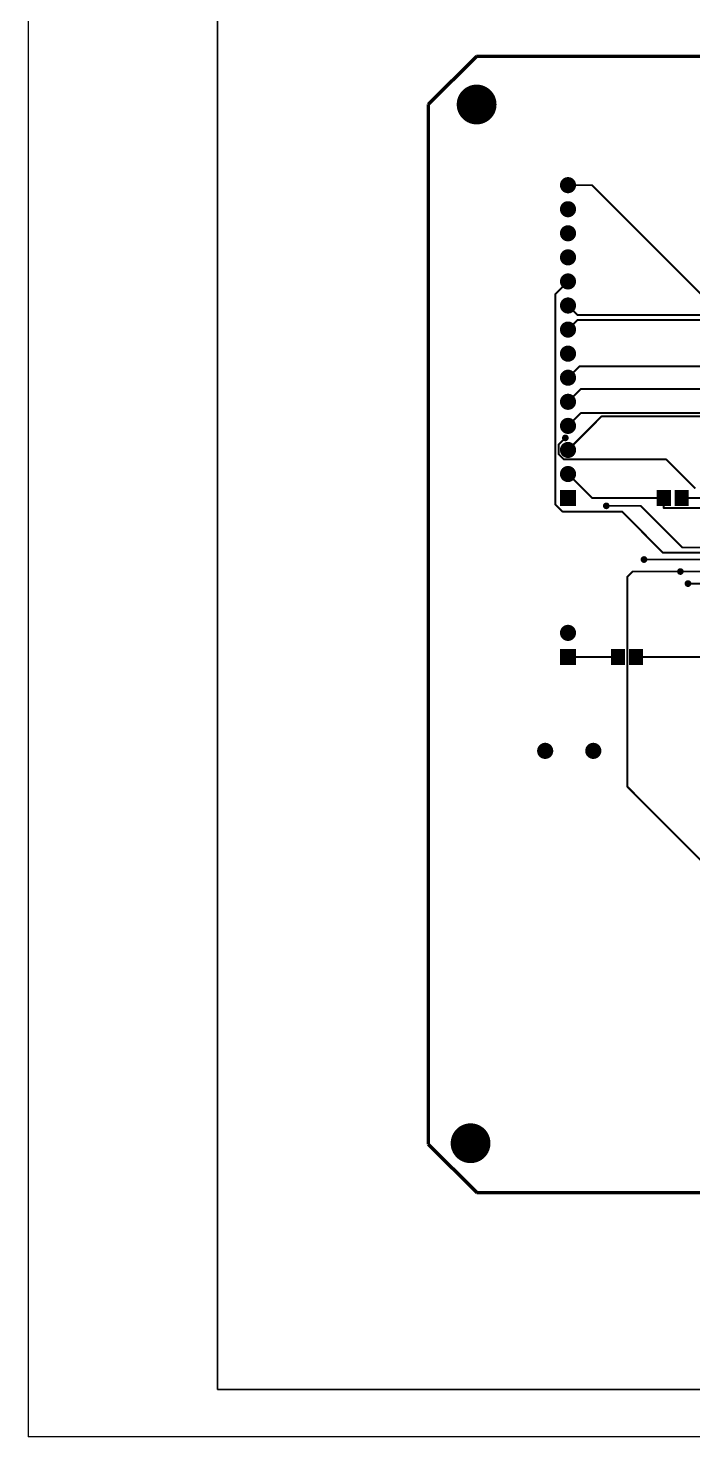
# Model space of a CAD drawing. Header units: millimetres. Extents: x 0 to 677, y 0 to 574.
# Drawn here: x 256.5 to 326.7, y 277 to 425.6 of the extents above; entities that cross this region are included whole.
import ezdxf

# ---------------------------------------------------------------- set-up
doc = ezdxf.new("R2010")
doc.units = ezdxf.units.MM
for name, color, linetype in [('BottomLayer', 5, 'Continuous'), ('BottomSolder', 6, 'Continuous'), ('TopLayer', 1, 'Continuous'), ('TopSolder', 250, 'Continuous')]:
    doc.layers.add(name, color=color, linetype=linetype)
doc.layers.add('Layer1', color=7, linetype='Continuous', lineweight=35)
doc.layers.add('Layer2', color=7, linetype='Continuous', lineweight=70)
doc.layers.add('PadHoleLayer', color=7, linetype='Continuous', true_color=0xffffff)
doc.layers.add('ViaHoleLayer', color=7, linetype='Continuous', true_color=0xffffff)

msp = doc.modelspace()

# ---------------------------------------------------------------- linework, layer by layer
at = {"layer": 'BottomLayer'}
for points, const_width in [([(304.87, 417.59, -1), (302.87, 417.59, -1)], 2), ([(313.89, 409.08, -1), (313.14, 409.08, -1)], 0.75), ([(313.57, 409.08, -1), (313.47, 409.08, -1)], 0.1), ([(316.11, 409.08, -1), (316.01, 409.08, -1)], 0.1), ([(316.11, 409.08, -1), (316.01, 409.08, -1)], 0.1), ([(313.89, 406.54, -1), (313.14, 406.54, -1)], 0.75), ([(313.89, 404, -1), (313.14, 404, -1)], 0.75), ([(313.89, 401.46, -1), (313.14, 401.46, -1)], 0.75), ([(313.89, 398.92, -1), (313.14, 398.92, -1)], 0.75), ([(313.57, 398.92, -1), (313.47, 398.92, -1)], 0.1), ([(312.22, 397.57, -1), (312.12, 397.57, -1)], 0.1), ([(312.22, 397.57, -1), (312.12, 397.57, -1)], 0.1), ([(313.89, 396.38, -1), (313.14, 396.38, -1)], 0.75), ([(313.57, 396.38, -1), (313.47, 396.38, -1)], 0.1), ([(314.58, 395.37, -1), (314.48, 395.37, -1)], 0.1), ([(314.58, 395.37, -1), (314.48, 395.37, -1)], 0.1), ([(313.89, 393.84, -1), (313.14, 393.84, -1)], 0.75), ([(313.57, 393.84, -1), (313.47, 393.84, -1)], 0.1), ([(314.58, 394.86, -1), (314.48, 394.86, -1)], 0.1), ([(314.58, 394.86, -1), (314.48, 394.86, -1)], 0.1), ([(313.89, 391.3, -1), (313.14, 391.3, -1)], 0.75), ([(313.89, 388.76, -1), (313.14, 388.76, -1)], 0.75), ([(314.77, 389.96, -1), (314.67, 389.96, -1)], 0.1), ([(314.77, 389.96, -1), (314.67, 389.96, -1)], 0.1), ([(313.57, 388.76, -1), (313.47, 388.76, -1)], 0.1), ([(313.89, 386.22, -1), (313.14, 386.22, -1)], 0.75), ([(314.92, 387.57, -1), (314.82, 387.57, -1)], 0.1), ([(314.92, 387.57, -1), (314.82, 387.57, -1)], 0.1), ([(313.57, 386.22, -1), (313.47, 386.22, -1)], 0.1), ([(314.92, 385.03, -1), (314.82, 385.03, -1)], 0.1), ([(314.92, 385.03, -1), (314.82, 385.03, -1)], 0.1), ([(313.89, 383.68, -1), (313.14, 383.68, -1)], 0.75), ([(313.57, 383.68, -1), (313.47, 383.68, -1)], 0.1), ([(317.11, 384.68, -1), (317.01, 384.68, -1)], 0.1), ([(317.11, 384.68, -1), (317.01, 384.68, -1)], 0.1), ([(313.36, 382.41, -1), (313.11, 382.41, -1)], 0.25), ([(313.29, 382.41, -1), (313.19, 382.41, -1)], 0.1), ([(312.57, 381.69, -1), (312.47, 381.69, -1)], 0.1), ([(312.57, 381.69, -1), (312.47, 381.69, -1)], 0.1), ([(312.57, 380.7, -1), (312.47, 380.7, -1)], 0.1), ([(312.57, 380.7, -1), (312.47, 380.7, -1)], 0.1), ([(313.89, 381.14, -1), (313.14, 381.14, -1)], 0.75), ([(313.57, 381.14, -1), (313.47, 381.14, -1)], 0.1), ([(313.89, 378.6, -1), (313.14, 378.6, -1)], 0.75), ([(313.12, 380.14, -1), (313.02, 380.14, -1)], 0.1), ([(313.12, 380.14, -1), (313.02, 380.14, -1)], 0.1), ([(323.94, 380.14, -1), (323.84, 380.14, -1)], 0.1), ([(323.94, 380.14, -1), (323.84, 380.14, -1)], 0.1), ([(313.57, 378.6, -1), (313.47, 378.6, -1)], 0.1), ([(313.57, 376.06, -1), (313.47, 376.06, -1)], 0.1), ([(313.57, 376.06, -1), (313.47, 376.06, -1)], 0.1), ([(316.11, 376.06, -1), (316.01, 376.06, -1)], 0.1), ([(316.11, 376.06, -1), (316.01, 376.06, -1)], 0.1), ([(323.67, 376.06, -1), (323.57, 376.06, -1)], 0.1), ([(323.67, 376.06, -1), (323.57, 376.06, -1)], 0.1), ([(325.57, 376.06, -1), (325.47, 376.06, -1)], 0.1), ([(312.22, 375.38, -1), (312.12, 375.38, -1)], 0.1), ([(312.22, 375.38, -1), (312.12, 375.38, -1)], 0.1), ([(312.96, 374.64, -1), (312.86, 374.64, -1)], 0.1), ([(312.96, 374.64, -1), (312.86, 374.64, -1)], 0.1), ([(317.68, 375.24, -1), (317.43, 375.24, -1)], 0.25), ([(317.6, 375.24, -1), (317.5, 375.24, -1)], 0.1), ([(319.26, 374.64, -1), (319.16, 374.64, -1)], 0.1), ([(319.26, 374.64, -1), (319.16, 374.64, -1)], 0.1), ([(321.23, 375.24, -1), (321.13, 375.24, -1)], 0.1), ([(321.23, 375.24, -1), (321.13, 375.24, -1)], 0.1), ([(323.67, 375.02, -1), (323.57, 375.02, -1)], 0.1), ([(323.67, 375.02, -1), (323.57, 375.02, -1)], 0.1), ([(323.59, 370.3, -1), (323.49, 370.3, -1)], 0.1), ([(323.59, 370.3, -1), (323.49, 370.3, -1)], 0.1), ([(325.62, 370.85, -1), (325.52, 370.85, -1)], 0.1), ([(325.62, 370.85, -1), (325.52, 370.85, -1)], 0.1), ([(321.67, 369.58, -1), (321.42, 369.58, -1)], 0.25), ([(321.59, 369.58, -1), (321.49, 369.58, -1)], 0.1), ([(319.82, 367.75, -1), (319.72, 367.75, -1)], 0.1), ([(319.82, 367.75, -1), (319.72, 367.75, -1)], 0.1), ([(320.38, 368.31, -1), (320.28, 368.31, -1)], 0.1), ([(320.38, 368.31, -1), (320.28, 368.31, -1)], 0.1), ([(325.5, 368.31, -1), (325.25, 368.31, -1)], 0.25), ([(325.43, 368.31, -1), (325.33, 368.31, -1)], 0.1), ([(325.43, 368.31, -1), (325.33, 368.31, -1)], 0.1), ([(326.3, 367.04, -1), (326.05, 367.04, -1)], 0.25), ([(326.23, 367.04, -1), (326.13, 367.04, -1)], 0.1), ([(313.89, 361.84, -1), (313.14, 361.84, -1)], 0.75), ([(313.57, 359.3, -1), (313.47, 359.3, -1)], 0.1), ([(318.84, 359.3, -1), (318.74, 359.3, -1)], 0.1), ([(320.74, 359.3, -1), (320.64, 359.3, -1)], 0.1), ([(311.48, 349.39, -1), (310.73, 349.39, -1)], 0.75), ([(316.56, 349.39, -1), (315.81, 349.39, -1)], 0.75), ([(319.82, 345.62, -1), (319.72, 345.62, -1)], 0.1), ([(319.82, 345.62, -1), (319.72, 345.62, -1)], 0.1), ([(304.23, 307.99, -1), (302.23, 307.99, -1)], 2)]:
    msp.add_lwpolyline(points, format="xyb", close=True, dxfattribs=dict(at, const_width=const_width))
at = {"layer": 'BottomLayer', "const_width": 0.2}
for points in [[(316.06, 409.08), (313.52, 409.08)], [(328.76, 396.38), (316.06, 409.08)], [(313.52, 398.92), (312.17, 397.57)], [(312.17, 375.38), (312.17, 397.57)], [(314.53, 395.37), (313.52, 396.38)], [(330.75, 395.37), (314.53, 395.37)], [(314.53, 394.86), (313.52, 393.84)], [(330.81, 394.86), (314.53, 394.86)], [(314.72, 389.96), (313.52, 388.76)], [(339.68, 389.96), (314.72, 389.96)], [(314.87, 387.57), (313.52, 386.22)], [(334.45, 387.57), (314.87, 387.57)], [(314.87, 385.03), (313.52, 383.68)], [(333.18, 385.03), (314.87, 385.03)], [(317.06, 384.68), (313.52, 381.14)], [(329.74, 384.68), (317.06, 384.68)], [(313.24, 382.41), (312.52, 381.69)], [(312.52, 380.7), (312.52, 381.69)], [(313.07, 380.14), (312.52, 380.7)], [(323.89, 380.14), (313.07, 380.14)], [(326.95, 377.08), (323.89, 380.14)], [(316.06, 376.06), (313.52, 378.6)], [(323.62, 376.06), (316.06, 376.06)], [(323.62, 375.02), (323.62, 376.06)], [(328.76, 376.06), (325.52, 376.06)], [(312.91, 374.64), (312.17, 375.38)], [(319.21, 374.64), (312.91, 374.64)], [(321.18, 375.24), (317.55, 375.24)], [(323.54, 370.3), (319.21, 374.64)], [(325.57, 370.85), (321.18, 375.24)], [(332.01, 375), (323.62, 375.02)], [(339.18, 370.3), (323.54, 370.3)], [(337.79, 370.85), (325.57, 370.85)], [(337.79, 369.58), (321.54, 369.58)], [(320.33, 368.31), (319.77, 367.75)], [(319.77, 345.62), (319.77, 367.75)], [(325.38, 368.31), (320.33, 368.31)], [(337.79, 368.31), (325.38, 368.31)], [(337.79, 367.04), (326.18, 367.04)], [(318.79, 359.3), (313.52, 359.3)], [(328.76, 359.3), (320.69, 359.3)], [(339.11, 326.28), (319.77, 345.62)]]:
    msp.add_lwpolyline(points, dxfattribs=at)
at = {"layer": 'BottomLayer'}
for points in [[(312.77, 376.81), (314.27, 376.81), (312.77, 375.31), (314.27, 375.31)], [(314.27, 375.31), (312.77, 375.31), (314.27, 376.81), (312.77, 376.81)], [(324.27, 376.81), (324.27, 375.31), (322.97, 376.81), (322.97, 375.31)], [(326.17, 376.81), (326.17, 375.31), (324.87, 376.81), (324.87, 375.31)], [(312.77, 360.05), (314.27, 360.05), (312.77, 358.55), (314.27, 358.55)], [(318.14, 358.55), (318.14, 360.05), (319.44, 358.55), (319.44, 360.05)], [(320.04, 358.55), (320.04, 360.05), (321.34, 358.55), (321.34, 360.05)]]:
    msp.add_solid(points, dxfattribs=at)
at = {"layer": 'BottomSolder'}
for points, const_width in [([(304.92, 417.59, -1), (302.82, 417.59, -1)], 2.1), ([(313.94, 409.08, -1), (313.09, 409.08, -1)], 0.852), ([(313.94, 406.54, -1), (313.09, 406.54, -1)], 0.852), ([(313.94, 404, -1), (313.09, 404, -1)], 0.852), ([(313.94, 401.46, -1), (313.09, 401.46, -1)], 0.852), ([(313.94, 398.92, -1), (313.09, 398.92, -1)], 0.852), ([(313.94, 396.38, -1), (313.09, 396.38, -1)], 0.852), ([(313.94, 393.84, -1), (313.09, 393.84, -1)], 0.852), ([(313.94, 391.3, -1), (313.09, 391.3, -1)], 0.852), ([(313.94, 388.76, -1), (313.09, 388.76, -1)], 0.852), ([(313.94, 386.22, -1), (313.09, 386.22, -1)], 0.852), ([(313.94, 383.68, -1), (313.09, 383.68, -1)], 0.852), ([(313.94, 381.14, -1), (313.09, 381.14, -1)], 0.852), ([(313.41, 382.41, -1), (313.06, 382.41, -1)], 0.352), ([(313.94, 378.6, -1), (313.09, 378.6, -1)], 0.852), ([(317.73, 375.24, -1), (317.38, 375.24, -1)], 0.352), ([(321.72, 369.58, -1), (321.36, 369.58, -1)], 0.352), ([(325.55, 368.31, -1), (325.2, 368.31, -1)], 0.352), ([(326.36, 367.04, -1), (326, 367.04, -1)], 0.352), ([(313.94, 361.84, -1), (313.09, 361.84, -1)], 0.852), ([(311.53, 349.39, -1), (310.68, 349.39, -1)], 0.852), ([(316.61, 349.39, -1), (315.76, 349.39, -1)], 0.852), ([(304.28, 307.99, -1), (302.18, 307.99, -1)], 2.1)]:
    msp.add_lwpolyline(points, format="xyb", close=True, dxfattribs=dict(at, const_width=const_width))
for points in [[(312.67, 376.92), (314.37, 376.92), (312.67, 375.21), (314.37, 375.21)], [(314.37, 375.21), (312.67, 375.21), (314.37, 376.92), (312.67, 376.92)], [(324.37, 376.92), (324.37, 375.21), (322.87, 376.92), (322.87, 375.21)], [(326.27, 376.92), (326.27, 375.21), (324.77, 376.92), (324.77, 375.21)], [(312.67, 360.15), (314.37, 360.15), (312.67, 358.45), (314.37, 358.45)], [(318.04, 358.45), (318.04, 360.15), (319.54, 358.45), (319.54, 360.15)], [(319.94, 358.45), (319.94, 360.15), (321.44, 358.45), (321.44, 360.15)]]:
    msp.add_solid(points, dxfattribs=at)
at = {"layer": 'Defpoints'}
for p in [(256.53, 574.01), (676.53, 277.01)]:
    msp.add_line(p, (256.53, 277.01), dxfattribs=at)
at = {"layer": 'Layer1'}
for p in [(276.53, 569.01), (671.53, 282.01)]:
    msp.add_line(p, (276.53, 282.01), dxfattribs=at)
at = {"layer": 'Layer2', "color": 0}
for p, q in [((303.84, 422.67), (298.76, 417.59)), ((453.7, 422.67), (303.84, 422.67)), ((298.76, 417.59), (298.76, 307.89)), ((298.76, 307.89), (303.89, 302.79)), ((303.89, 302.79), (453.75, 302.79))]:
    msp.add_line(p, q, dxfattribs=at)
at = {"layer": 'PadHoleLayer'}
for points, const_width in [([(304.62, 417.59, -1), (303.12, 417.59, -1)], 1.5), ([(313.29, 409.08, 1), (313.74, 409.08, 1)], 0.45), ([(313.29, 406.54, 1), (313.74, 406.54, 1)], 0.45), ([(313.29, 404, 1), (313.74, 404, 1)], 0.45), ([(313.29, 401.46, 1), (313.74, 401.46, 1)], 0.45), ([(313.29, 398.92, 1), (313.74, 398.92, 1)], 0.45), ([(313.29, 396.38, 1), (313.74, 396.38, 1)], 0.45), ([(313.29, 393.84, 1), (313.74, 393.84, 1)], 0.45), ([(313.29, 391.3, 1), (313.74, 391.3, 1)], 0.45), ([(313.29, 388.76, 1), (313.74, 388.76, 1)], 0.45), ([(313.29, 386.22, 1), (313.74, 386.22, 1)], 0.45), ([(313.29, 383.68, 1), (313.74, 383.68, 1)], 0.45), ([(313.29, 381.14, 1), (313.74, 381.14, 1)], 0.45), ([(313.29, 378.6, 1), (313.74, 378.6, 1)], 0.45), ([(313.24, 376.06, 1), (313.69, 376.06, 1)], 0.45), ([(313.29, 361.84, 1), (313.74, 361.84, 1)], 0.45), ([(313.29, 359.35, 1), (313.74, 359.35, 1)], 0.45), ([(310.88, 349.39, 1), (311.33, 349.39, 1)], 0.45), ([(315.96, 349.39, 1), (316.41, 349.39, 1)], 0.45), ([(303.98, 307.99, -1), (302.48, 307.99, -1)], 1.5)]:
    msp.add_lwpolyline(points, format="xyb", close=True, dxfattribs=dict(at, const_width=const_width))
at = {"layer": 'TopLayer', "color": 0, "const_width": 2}
for points in [[(304.87, 417.59, -1), (302.87, 417.59, -1)], [(304.23, 307.99, -1), (302.23, 307.99, -1)]]:
    msp.add_lwpolyline(points, format="xyb", close=True, dxfattribs=at)
at = {"layer": 'TopSolder', "color": 0, "const_width": 2.1}
for points in [[(304.92, 417.59, -1), (302.82, 417.59, -1)], [(304.28, 307.99, -1), (302.18, 307.99, -1)]]:
    msp.add_lwpolyline(points, format="xyb", close=True, dxfattribs=at)
at = {"layer": 'ViaHoleLayer', "const_width": 0.15}
for points in [[(313.16, 382.41, 1), (313.31, 382.41, 1)], [(317.48, 375.24, 1), (317.63, 375.24, 1)], [(321.47, 369.58, 1), (321.62, 369.58, 1)], [(325.3, 368.31, 1), (325.45, 368.31, 1)], [(326.1, 367.04, 1), (326.25, 367.04, 1)]]:
    msp.add_lwpolyline(points, format="xyb", close=True, dxfattribs=at)

doc.saveas('drawing.dxf')
